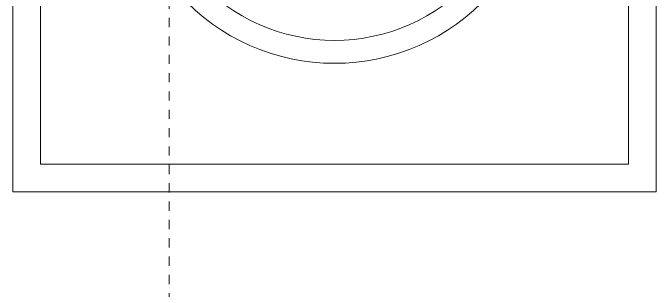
# Model space of a CAD drawing. Header units: millimetres. Extents: x 54 to 1314, y 20 to 614.
# Drawn here: x 726.21 to 733.21, y 183.05 to 186.07 of the extents above; entities that cross this region are included whole.
import ezdxf

# ---------------------------------------------------------------- set-up
doc = ezdxf.new("R2010")
doc.units = ezdxf.units.MM
doc.linetypes.add('CENTER2', pattern=[1.125, 0.75, -0.125, 0.125, -0.125])
for name, color, linetype, lineweight in [('A_РАЗМ.ОСНОВНЫЕ', 4, 'Continuous', 13), ('А_ШТУКАТУРКА ФАСАД', 7, 'Continuous', 15), ('ОСИ', 40, 'CENTER2', 18)]:
    doc.layers.add(name, color=color, linetype=linetype, lineweight=lineweight)

# ---------------------------------------------------------------- blocks, each defined once
blk = doc.blocks.new('Филенка')
at = {"layer": 'А_ШТУКАТУРКА ФАСАД', "lineweight": 15}
for radius in [2.0287, 2.2787]:
    blk.add_arc((0, 0.0453), radius, 222.34859, 317.65141, dxfattribs=at)

msp = doc.modelspace()

# ---------------------------------------------------------------- linework, layer by layer
at = {"layer": 'А_ШТУКАТУРКА ФАСАД', "color": 7}
for points in [[(733.2093, 184.12), (726.2093, 184.12), (726.2093, 192.62), (733.2093, 192.62)], [(732.9093, 184.42), (726.5093, 184.42), (726.5093, 192.32), (732.9093, 192.32)]]:
    msp.add_lwpolyline(points, close=True, dxfattribs=at)
at = {"layer": 'ОСИ', "ltscale": 0.01}
msp.add_line((727.9093, 134.514), (727.9093, 225.82), dxfattribs=at)

# ---------------------------------------------------------------- block references
at = {"layer": 'A_РАЗМ.ОСНОВНЫЕ'}
msp.add_blockref('Филенка', (729.7093, 187.7535), dxfattribs=at)

doc.saveas('drawing.dxf')
